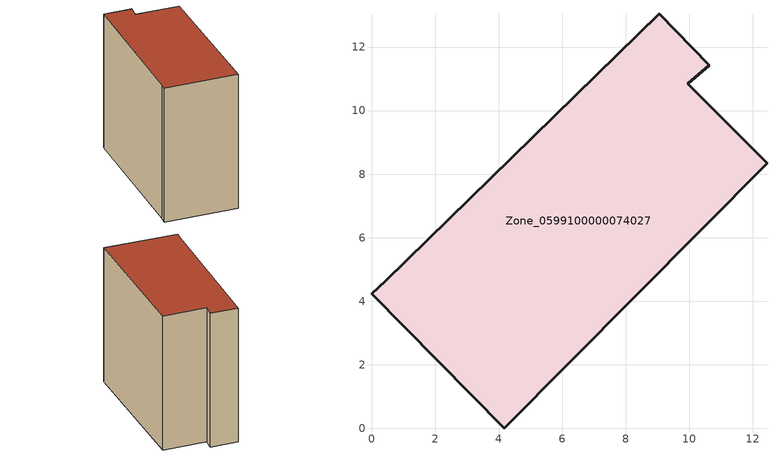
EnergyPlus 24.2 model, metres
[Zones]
Zone_0599100000074027
 floor ground (C_G): 12.45,8.34 4.18,0 0,4.24 0.45,4.65 9.05,13.05 10.63,11.43 9.96,10.85 z0
 wall outside (C_F): 4.18,0 12.45,8.34 9.96,10.85 10.63,11.43 9.05,13.05 0.45,4.65 0,4.24 4.18,0 z0:11.39
 roof outside (C_R): 10.63,11.43 9.05,13.05 0.45,4.65 0,4.24 4.18,0 12.45,8.34 9.96,10.85 z11.39
[BUILDING]
Pand.0599100000074027: North Axis=0; Terrain=City; Loads Convergence Tolerance Value=0.04; Temperature Convergence Tolerance Value=0.4; Solar Distribution=FullExterior; Maximum Number of Warmup Days=25; Minimum Number of Warmup Days=1
[Site:Location]
Rotterdam.The.Hague.AP_ZH_NLD Design_Conditions: Latitude=51.96; Longitude=4.45; Time Zone=1; Elevation=-4.5
[SITE:GROUNDTEMPERATURE:BUILDINGSURFACE]
18, 18, 18, 18, 18, 18, 18, 18, 18, 18, 18, 18
[MATERIAL] Thermal Absorptance=0.9; Solar Absorptance=0.7; Visible Absorptance=0.7
Name | Roughness | Thickness | Conductivity | Density | Specific Heat
G.TC.1946 | MediumSmooth | 0.15 | 1 | 540 | 1210
F.TC.1946 | Rough | 0.3 | 0.857143 | 1920 | 840
R.TC.1946 | MediumRough | 0.2 | 0.909091 | 1500 | 1000
[CONSTRUCTION]
C_G: G.TC.1946
C_F: F.TC.1946
C_R: R.TC.1946
[ZONE]
Zone_0599100000074027: Type=1; Multiplier=1; Ceiling Height=Autocalculate; Volume=Autocalculate; Floor Area=autocalculate; Part of Total Floor Area=Yes
[ZONEINFILTRATION:DESIGNFLOWRATE]
Infil_Zone_0599100000074027: Zone or ZoneList or Space or SpaceList=Zone_0599100000074027; Schedule=AlwaysOn; Design Flow Rate Calculation Method=Flow/Area; Flow Rate per Floor Area=0.003; Constant Term Coefficient=1; Temperature Term Coefficient=0; Velocity Term Coefficient=0; Velocity Squared Term Coefficient=0
[HVACTEMPLATE:ZONE:IDEALLOADSAIRSYSTEM]
Zone_0599100000074027: Maximum Heating Supply Air Temperature=50; Minimum Cooling Supply Air Temperature=13; Maximum Heating Supply Air Humidity Ratio=0.0156; Minimum Cooling Supply Air Humidity Ratio=0.0077; Heating Limit=NoLimit; Cooling Limit=NoLimit; Dehumidification Control Type=ConstantSensibleHeatRatio; Cooling Sensible Heat Ratio=0.7; Dehumidification Setpoint=60; Humidification Control Type=None; Humidification Setpoint=30; Outdoor Air Method=None; Outdoor Air Flow Rate per Person=0.00944; Outdoor Air Flow Rate per Zone Floor Area=0; Outdoor Air Flow Rate per Zone=0; Demand Controlled Ventilation Type=None; Outdoor Air Economizer Type=NoEconomizer; Heat Recovery Type=None; Sensible Heat Recovery Effectiveness=0.7; Latent Heat Recovery Effectiveness=0.65
[ZONECONTROL:THERMOSTAT]
ThermostatControl_Zone_0599100000074027: Zone or ZoneList=Zone_0599100000074027; Control Type Schedule=DualSetpointControlType; Control 1=Thermostat_Zone_0599100000074027; Temperature Difference Between Cutout And Setpoint=0
[THERMOSTATSETPOINT:DUALSETPOINT]
Thermostat_Zone_0599100000074027: Heating Setpoint Temperature Schedule=HeatingSetpoint_Zone_0599100000074027; Cooling Setpoint Temperature Schedule=CoolingSetpoint_Zone_0599100000074027
[SCHEDULE:COMPACT]
HeatingSetpoint_Zone_0599100000074027: Through: 12/31, For: AllDays, Until: 24:00, 21
CoolingSetpoint_Zone_0599100000074027: Through: 12/31, For: AllDays, Until: 24:00, 24
DualSetpointControlType: Through: 12/31, For: AllDays, Until: 24:00, 4
AlwaysOn: Through: 12/31, For: AllDays, Until: 24:00, 1
